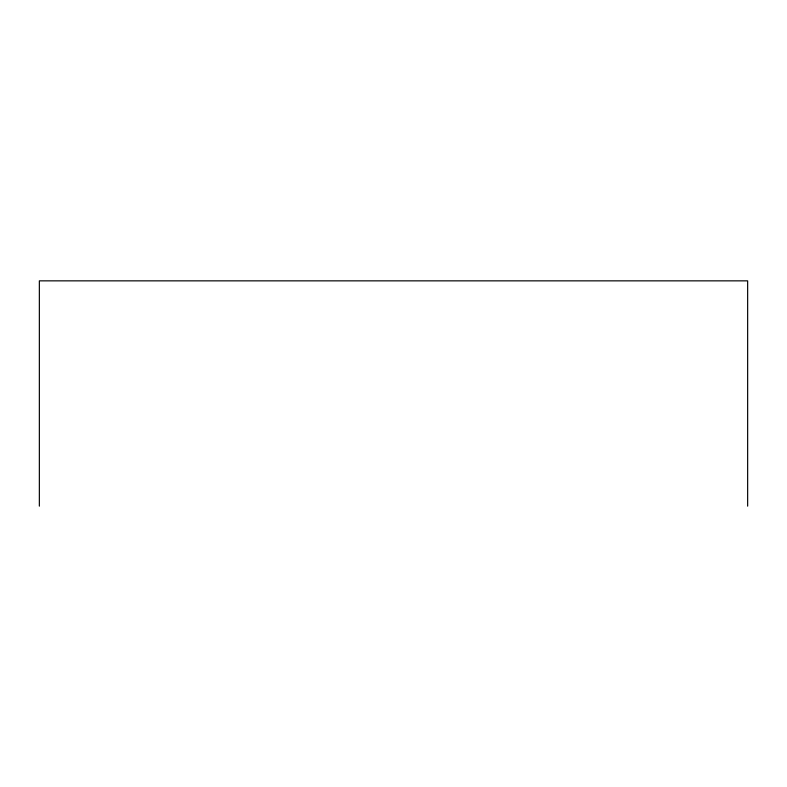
<?xml version="1.0" encoding="UTF-8"?>
<svg xmlns="http://www.w3.org/2000/svg" width="787" height="787" viewBox="0 0 787 787"><rect width="100%" height="100%" fill="white"/><g stroke="black" fill="none" stroke-linecap="round" stroke-linejoin="round"><path stroke-width="1.18" d="M747.65 506.149L747.65 280.851L39.35 280.851L39.35 506.149"/></g></svg>
